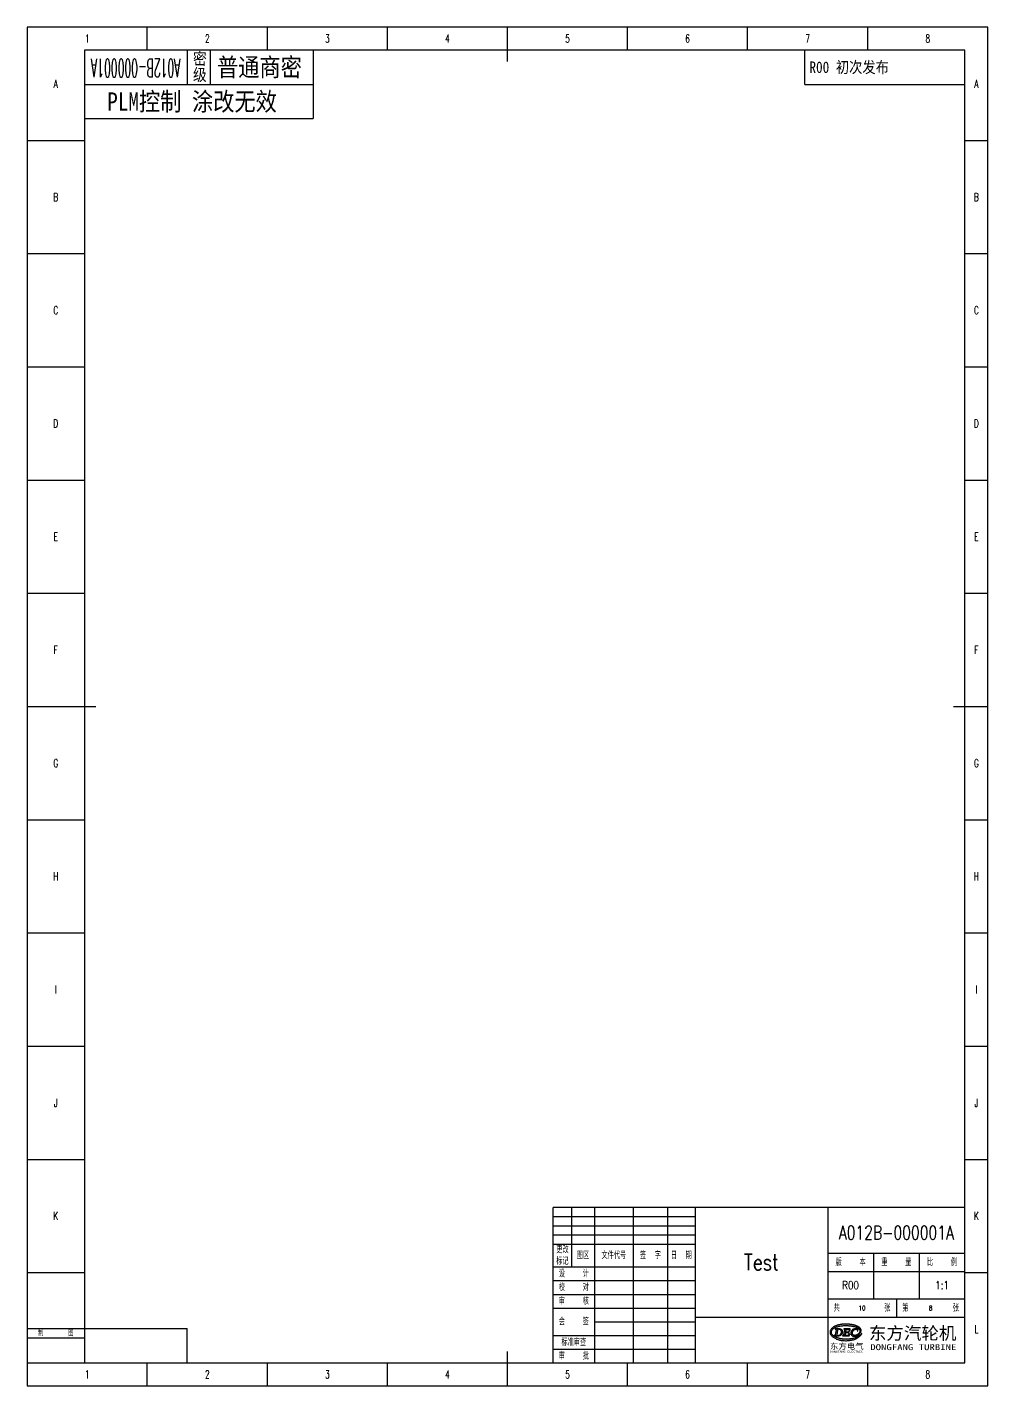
# Model space of a CAD drawing. Header units: millimetres. Extents: x 0 to 420, y 0 to 594.
import ezdxf
from ezdxf.enums import TextEntityAlignment as Align

# ---------------------------------------------------------------- set-up
doc = ezdxf.new("R2010")
doc.units = ezdxf.units.MM
doc.layers.add('PDM_Title', color=7, linetype='Continuous')
doc.styles.add('HZ', font='TXT.SHX', dxfattribs={"width": 0.667, "bigfont": 'HZTXT.SHX'})
doc.styles.add('pdmHT', font='SIMHEI.TTF')

# ---------------------------------------------------------------- blocks, each defined once
blk = doc.blocks.new('FitPDM_DWGFrame')
at = {"layer": 'PDM_Title'}
h = blk.add_hatch(color=2, dxfattribs=at)
h.paths.add_polyline_path([(353.25, 24.86), (353.24, 24.83), (353.23, 24.81), (353.24, 24.79), (353.26, 24.76), (353.47, 24.76), (353.51, 24.74), (353.55, 24.72), (353.59, 24.67), (353.62, 24.62), (353.63, 24.53), (353.26, 22.33), (353.25, 22.22), (353.2, 22.15), (353.15, 22.08), (353.08, 22.01), (353, 21.96), (352.91, 21.96), (352.82, 21.94), (352.75, 21.93), (352.73, 21.88), (352.75, 21.84), (352.79, 21.84), (354.5, 21.84), (354.71, 21.86), (354.92, 21.89), (355.13, 21.93), (355.32, 21.99), (355.48, 22.06), (355.7, 22.17), (355.88, 22.28), (356.01, 22.39), (356.17, 22.56), (356.29, 22.72), (356.38, 22.87), (356.45, 23.05), (356.51, 23.2), (356.53, 23.41), (356.54, 23.59), (356.53, 23.78), (356.5, 23.96), (356.44, 24.13), (356.33, 24.3), (356.18, 24.47), (355.96, 24.62), (355.76, 24.71), (355.48, 24.8), (355.21, 24.86), (354.96, 24.86)])
h.paths.add_polyline_path([(354.45, 24.62), (354.4, 24.56), (354.37, 24.48), (354.34, 24.38), (353.99, 22.35), (353.97, 22.24), (353.97, 22.15), (353.97, 22.09), (354.05, 22.04), (354.14, 22.01), (354.32, 22.01), (354.52, 22.02), (354.64, 22.03), (354.77, 22.05), (354.91, 22.09), (355, 22.12), (355.1, 22.15), (355.18, 22.19), (355.28, 22.24), (355.36, 22.29), (355.43, 22.35), (355.51, 22.39), (355.57, 22.43), (355.62, 22.49), (355.68, 22.57), (355.72, 22.63), (355.77, 22.71), (355.81, 22.78), (355.83, 22.82), (355.89, 22.91), (355.92, 22.99), (355.95, 23.08), (355.98, 23.19), (356, 23.29), (356.03, 23.4), (356.04, 23.51), (356.04, 23.6), (356.04, 23.69), (356, 23.9), (355.96, 24.04), (355.93, 24.09), (355.89, 24.17), (355.84, 24.22), (355.81, 24.27), (355.76, 24.33), (355.72, 24.38), (355.66, 24.43), (355.58, 24.5), (355.5, 24.53), (355.4, 24.58), (355.27, 24.63), (355.08, 24.68), (354.94, 24.7), (354.81, 24.71), (354.72, 24.7)], flags=0)
h.paths.add_polyline_path([(358.21, 24.66), (359.24, 24.65), (359.31, 24.62), (359.39, 24.59), (359.44, 24.55), (359.48, 24.51), (359.52, 24.46), (359.54, 24.41), (359.56, 24.36), (359.58, 24.25), (359.6, 24.18), (359.62, 24.16), (359.64, 24.16), (359.67, 24.16), (359.71, 24.19), (359.74, 24.23), (359.76, 24.28), (359.83, 24.75), (359.83, 24.8), (359.81, 24.83), (359.78, 24.85), (359.75, 24.86), (357.02, 24.86), (356.98, 24.84), (356.98, 24.8), (357, 24.76), (357.12, 24.75), (357.21, 24.73), (357.28, 24.69), (357.31, 24.64), (357.32, 24.56), (357.31, 24.49), (356.9, 22.25), (356.87, 22.17), (356.84, 22.11), (356.79, 22.06), (356.75, 22), (356.68, 21.96), (356.63, 21.94), (356.59, 21.93), (356.43, 21.93), (356.41, 21.92), (356.4, 21.88), (356.41, 21.86), (356.43, 21.84), (359.31, 21.84), (359.35, 21.85), (359.4, 21.89), (359.42, 21.92), (359.68, 22.51), (359.69, 22.54), (359.69, 22.58), (359.67, 22.59), (359.64, 22.61), (359.6, 22.61), (359.57, 22.6), (359.53, 22.56), (359.5, 22.51), (359.47, 22.46), (359.43, 22.4), (359.35, 22.34), (359.25, 22.27), (359.17, 22.21), (359.1, 22.17), (359.02, 22.12), (358.94, 22.08), (358.88, 22.05), (358.8, 22.03), (358.72, 22.02), (358.65, 22.01), (357.84, 22), (357.78, 22.02), (357.73, 22.05), (357.71, 22.07), (357.7, 22.16), (357.7, 22.26), (357.86, 23.2), (357.87, 23.25), (357.88, 23.28), (357.91, 23.3), (357.98, 23.31), (358.71, 23.31), (358.83, 23.29), (358.93, 23.27), (358.99, 23.22), (359.03, 23.17), (359.07, 23.11), (359.09, 23.05), (359.08, 22.99), (359.08, 22.95), (359.09, 22.9), (359.11, 22.89), (359.15, 22.89), (359.18, 22.9), (359.21, 22.92), (359.22, 22.94), (359.38, 23.82), (359.39, 23.87), (359.39, 23.89), (359.37, 23.9), (359.34, 23.91), (359.31, 23.91), (359.29, 23.89), (359.27, 23.83), (359.25, 23.76), (359.23, 23.7), (359.2, 23.65), (359.15, 23.61), (359.12, 23.58), (359.05, 23.54), (358.99, 23.51), (358.92, 23.48), (358.87, 23.48), (357.97, 23.48), (357.93, 23.51), (357.92, 23.56), (357.94, 23.65), (358.09, 24.52), (358.1, 24.57), (358.12, 24.6), (358.14, 24.63)])
h.paths.add_polyline_path([(364.82, 22.6), (364.86, 22.66), (364.9, 22.72), (364.91, 22.73), (364.91, 22.75), (364.91, 22.77), (364.89, 22.79), (364.88, 22.82), (364.85, 22.82), (364.81, 22.81), (364.77, 22.77), (364.73, 22.72), (364.69, 22.66), (364.67, 22.64), (364.53, 22.49), (364.35, 22.34), (364.27, 22.26), (364.17, 22.18), (364.06, 22.07), (363.96, 22), (363.87, 21.94), (363.78, 21.87), (363.59, 21.72), (363.46, 21.64), (363.27, 21.53), (363.09, 21.42), (362.9, 21.33), (362.73, 21.24), (362.64, 21.2), (362.58, 21.17), (362.41, 21.11), (362.26, 21.04), (362.06, 20.97), (361.87, 20.9), (361.66, 20.83), (361.46, 20.77), (361.24, 20.72), (361.03, 20.69), (360.83, 20.66), (360.62, 20.61), (360.42, 20.58), (360.13, 20.54), (359.94, 20.51), (359.7, 20.48), (359.47, 20.46), (359.21, 20.44), (358.92, 20.41), (358.57, 20.39), (358.21, 20.39), (358.03, 20.38), (357.79, 20.37), (357.4, 20.39), (357.2, 20.41), (357.06, 20.43), (356.83, 20.46), (356.65, 20.46), (356.43, 20.51), (356.14, 20.54), (355.95, 20.59), (355.74, 20.61), (355.46, 20.67), (355.19, 20.73), (354.91, 20.79), (354.64, 20.87), (354.26, 20.99), (354.05, 21.08), (353.8, 21.17), (353.58, 21.27), (353.4, 21.35), (353.22, 21.43), (353.05, 21.54), (352.82, 21.64), (352.64, 21.77), (352.48, 21.89), (352.32, 22.04), (352.17, 22.18), (352.02, 22.36), (351.94, 22.46), (351.81, 22.65), (351.72, 22.83), (351.65, 23.06), (351.61, 23.28), (351.6, 23.54), (351.64, 23.77), (351.7, 24.01), (351.79, 24.16), (351.87, 24.32), (352.01, 24.51), (352.16, 24.7), (352.34, 24.87), (352.59, 25.07), (352.89, 25.26), (352.99, 25.33), (353.23, 25.45), (353.48, 25.58), (353.85, 25.73), (354.23, 25.83), (354.63, 25.95), (355.01, 26.05), (355.32, 26.11), (355.83, 26.19), (356.23, 26.25), (356.62, 26.29), (357, 26.32), (357.34, 26.35), (358.25, 26.34), (358.8, 26.31), (359.02, 26.29), (359.26, 26.27), (359.47, 26.25), (359.7, 26.24), (359.92, 26.21), (360.11, 26.18), (360.34, 26.15), (360.52, 26.12), (360.75, 26.09), (360.99, 26.04), (361.26, 25.99), (361.52, 25.93), (361.71, 25.87), (361.93, 25.82), (362.1, 25.78), (362.3, 25.74), (362.46, 25.68), (362.65, 25.61), (362.76, 25.54), (362.87, 25.51), (362.98, 25.46), (363.07, 25.4), (363.15, 25.36), (363.25, 25.3), (363.36, 25.23), (363.46, 25.16), (363.53, 25.09), (363.62, 25.02), (363.69, 24.95), (363.8, 24.86), (363.87, 24.77), (363.91, 24.69), (363.95, 24.63), (364, 24.55), (364.04, 24.49), (364.06, 24.41), (364.09, 24.32), (364.11, 24.21), (364.11, 24.03), (364.11, 23.88), (364.09, 23.75), (364.06, 23.66), (364.04, 23.57), (364.01, 23.47), (363.95, 23.36), (363.9, 23.29), (363.82, 23.15), (363.75, 23.05), (363.68, 22.95), (363.57, 22.85), (363.49, 22.77), (363.4, 22.68), (363.34, 22.62), (363.23, 22.54), (363.15, 22.48), (363.06, 22.42), (362.97, 22.37), (362.84, 22.31), (362.76, 22.26), (362.68, 22.23), (362.59, 22.18), (362.49, 22.14), (362.35, 22.12), (362.22, 22.09), (362.07, 22.05), (361.87, 22.05), (361.65, 22.05), (361.56, 22.08), (361.44, 22.11), (361.36, 22.14), (361.29, 22.18), (361.22, 22.22), (361.16, 22.26), (361.12, 22.3), (361.08, 22.33), (361.04, 22.35), (361.01, 22.4), (360.98, 22.44), (360.96, 22.48), (360.93, 22.53), (360.9, 22.59), (360.88, 22.65), (360.86, 22.72), (360.84, 22.79), (360.82, 22.88), (360.81, 22.97), (360.79, 23.11), (360.79, 23.24), (360.82, 23.34), (360.83, 23.41), (360.84, 23.48), (360.87, 23.57), (360.9, 23.65), (360.93, 23.73), (360.96, 23.79), (360.99, 23.85), (361.02, 23.91), (361.04, 23.97), (361.06, 24), (361.1, 24.04), (361.12, 24.08), (361.16, 24.11), (361.18, 24.13), (361.19, 24.16), (361.21, 24.18), (361.24, 24.22), (361.25, 24.24), (361.27, 24.26), (361.32, 24.3), (361.35, 24.35), (361.45, 24.42), (361.53, 24.48), (361.63, 24.53), (361.72, 24.59), (361.8, 24.62), (361.87, 24.65), (361.98, 24.68), (362.06, 24.7), (362.12, 24.73), (362.23, 24.73), (362.38, 24.73), (362.46, 24.71), (362.55, 24.68), (362.63, 24.66), (362.71, 24.62), (362.77, 24.58), (362.82, 24.54), (362.87, 24.49), (362.92, 24.43), (362.96, 24.39), (362.99, 24.34), (363, 24.29), (363.03, 24.23), (363.03, 24.16), (363.05, 24.07), (363.07, 23.99), (363.07, 23.91), (363.08, 23.89), (363.1, 23.89), (363.14, 23.88), (363.15, 23.89), (363.17, 23.91), (363.17, 23.99), (363.18, 24.11), (363.3, 24.82), (363.3, 24.85), (363.28, 24.87), (363.26, 24.89), (363.22, 24.89), (363.18, 24.87), (363.15, 24.85), (363.13, 24.82), (363.12, 24.8), (363.09, 24.78), (363.04, 24.76), (363, 24.75), (362.95, 24.75), (362.88, 24.76), (362.82, 24.78), (362.73, 24.8), (362.63, 24.82), (362.54, 24.85), (362.43, 24.86), (362.31, 24.87), (362.16, 24.89), (362, 24.89), (361.84, 24.87), (361.68, 24.86), (361.58, 24.84), (361.5, 24.82), (361.39, 24.79), (361.3, 24.76), (361.22, 24.73), (361.15, 24.71), (361.06, 24.65), (360.97, 24.6), (360.9, 24.56), (360.85, 24.51), (360.8, 24.47), (360.74, 24.42), (360.66, 24.34), (360.58, 24.26), (360.52, 24.19), (360.48, 24.13), (360.43, 24.08), (360.38, 24.01), (360.34, 23.93), (360.3, 23.86), (360.27, 23.77), (360.23, 23.7), (360.19, 23.6), (360.17, 23.52), (360.17, 23.46), (360.15, 23.41), (360.14, 23.3), (360.11, 23.21), (360.11, 23.14), (360.1, 23.05), (360.09, 23.01), (360.1, 22.98), (360.11, 22.89), (360.12, 22.8), (360.14, 22.71), (360.14, 22.62), (360.16, 22.54), (360.21, 22.44), (360.25, 22.37), (360.3, 22.29), (360.34, 22.23), (360.39, 22.17), (360.44, 22.13), (360.5, 22.06), (360.55, 22), (360.62, 21.95), (360.7, 21.89), (360.78, 21.84), (360.85, 21.81), (360.92, 21.79), (361.04, 21.75), (361.15, 21.71), (361.27, 21.69), (361.42, 21.68), (361.57, 21.67), (361.74, 21.68), (361.91, 21.69), (362.07, 21.71), (362.22, 21.74), (362.33, 21.77), (362.41, 21.79), (362.49, 21.82), (362.61, 21.86), (362.68, 21.91), (362.77, 21.94), (362.87, 22), (362.94, 22.04), (363.01, 22.08), (363.11, 22.14), (363.18, 22.2), (363.29, 22.26), (363.35, 22.31), (363.41, 22.36), (363.46, 22.38), (363.53, 22.45), (363.61, 22.5), (363.67, 22.56), (363.72, 22.62), (363.77, 22.65), (363.83, 22.71), (363.85, 22.75), (363.91, 22.8), (363.94, 22.86), (363.98, 22.88), (364.01, 22.92), (364.04, 22.95), (364.06, 22.99), (364.1, 23.04), (364.14, 23.08), (364.16, 23.12), (364.2, 23.18), (364.24, 23.24), (364.28, 23.28), (364.31, 23.35), (364.36, 23.4), (364.38, 23.45), (364.4, 23.49), (364.42, 23.56), (364.44, 23.61), (364.47, 23.69), (364.5, 23.76), (364.52, 23.84), (364.54, 23.91), (364.56, 23.99), (364.57, 24.08), (364.58, 24.24), (364.57, 24.46), (364.55, 24.58), (364.52, 24.66), (364.49, 24.75), (364.46, 24.8), (364.43, 24.86), (364.39, 24.93), (364.34, 25), (364.3, 25.05), (364.26, 25.11), (364.2, 25.16), (364.14, 25.25), (364.06, 25.31), (364, 25.38), (363.94, 25.42), (363.86, 25.49), (363.79, 25.55), (363.71, 25.61), (363.65, 25.66), (363.57, 25.7), (363.5, 25.74), (363.41, 25.79), (363.34, 25.83), (363.27, 25.87), (363.2, 25.9), (363.12, 25.94), (363.06, 25.98), (363.02, 25.99), (362.96, 26.01), (362.86, 26.07), (362.76, 26.1), (362.69, 26.14), (362.59, 26.17), (362.51, 26.21), (362.43, 26.24), (362.35, 26.27), (362.27, 26.31), (362.18, 26.33), (362.09, 26.36), (362, 26.38), (361.92, 26.42), (361.82, 26.45), (361.72, 26.47), (361.62, 26.5), (361.53, 26.53), (361.43, 26.55), (361.33, 26.58), (361.22, 26.6), (361.12, 26.62), (361.04, 26.64), (360.95, 26.66), (360.82, 26.68), (360.74, 26.7), (360.64, 26.71), (360.57, 26.74), (360.46, 26.75), (360.38, 26.77), (360.27, 26.79), (360.11, 26.81), (360, 26.83), (359.91, 26.85), (359.8, 26.87), (359.67, 26.88), (359.49, 26.9), (359.34, 26.92), (359.14, 26.94), (358.95, 26.95), (358.75, 26.95), (358.54, 26.96), (358.27, 26.97), (357.96, 26.98), (357.61, 26.99), (357.37, 26.98), (357.1, 26.96), (356.88, 26.96), (356.62, 26.95), (356.41, 26.93), (356.24, 26.9), (356.05, 26.88), (355.9, 26.86), (355.8, 26.84), (355.71, 26.82), (355.61, 26.8), (355.48, 26.78), (355.39, 26.76), (355.25, 26.73), (355.14, 26.71), (355.06, 26.69), (354.95, 26.66), (354.82, 26.64), (354.73, 26.62), (354.65, 26.59), (354.54, 26.56), (354.43, 26.53), (354.33, 26.5), (354.24, 26.47), (354.18, 26.45), (354.09, 26.42), (353.99, 26.38), (353.91, 26.37), (353.85, 26.33), (353.78, 26.31), (353.7, 26.27), (353.6, 26.24), (353.52, 26.2), (353.43, 26.17), (353.34, 26.13), (353.25, 26.09), (353.17, 26.04), (353.08, 26), (353, 25.96), (352.91, 25.92), (352.84, 25.87), (352.75, 25.83), (352.67, 25.78), (352.57, 25.73), (352.5, 25.69), (352.43, 25.64), (352.35, 25.58), (352.24, 25.51), (352.09, 25.38), (351.91, 25.23), (351.71, 25.05), (351.55, 24.84), (351.39, 24.65), (351.29, 24.45), (351.19, 24.23), (351.12, 24.09), (351.07, 23.88), (351.02, 23.67), (351.01, 23.51), (351.01, 23.4), (351, 23.3), (351.01, 23.21), (351.06, 22.94), (351.14, 22.74), (351.27, 22.48), (351.39, 22.31), (351.51, 22.13), (351.66, 21.96), (351.81, 21.78), (351.98, 21.62), (352.18, 21.44), (352.42, 21.27), (352.68, 21.09), (352.93, 20.92), (353.19, 20.78), (353.53, 20.64), (353.9, 20.47), (354.38, 20.29), (354.87, 20.13), (355.21, 20.02), (355.56, 19.95), (355.89, 19.88), (356.29, 19.83), (356.63, 19.79), (357.14, 19.76), (357.76, 19.72), (358.27, 19.71), (358.64, 19.75), (359.12, 19.77), (359.55, 19.83), (359.95, 19.89), (360.39, 19.95), (360.85, 20.06), (361.27, 20.17), (361.66, 20.31), (361.99, 20.43), (362.35, 20.59), (362.7, 20.75), (363, 20.92), (363.34, 21.15), (363.63, 21.36), (363.82, 21.51), (363.92, 21.59), (364, 21.66), (364.14, 21.8), (364.32, 21.98), (364.46, 22.16), (364.56, 22.29), (364.67, 22.41)])
at = {"layer": 'PDM_Title', "color": 2}
for p, q in [((420, 594), (0, 594)), ((0, 594), (0, 0)), ((52.5, 584), (52.5, 594)), ((105, 584), (105, 594)), ((157.5, 584), (157.5, 594)), ((262.5, 584), (262.5, 594)), ((315, 584), (315, 594)), ((367.5, 584), (367.5, 594)), ((420, 0), (420, 594)), ((0, 544.5), (25, 544.5)), ((410, 544.5), (420, 544.5)), ((0, 495), (25, 495)), ((410, 495), (420, 495)), ((0, 445.5), (25, 445.5)), ((410, 445.5), (420, 445.5)), ((0, 396), (25, 396)), ((410, 396), (420, 396)), ((0, 346.5), (25, 346.5)), ((410, 346.5), (420, 346.5)), ((0, 247.5), (25, 247.5)), ((410, 247.5), (420, 247.5)), ((0, 198), (25, 198)), ((410, 198), (420, 198)), ((0, 148.5), (25, 148.5)), ((410, 148.5), (420, 148.5)), ((0, 99), (25, 99)), ((410, 99), (420, 99)), ((238, 78), (238, 52)), ((248, 78), (248, 10)), ((265, 78), (265, 10)), ((280, 78), (280, 10)), ((292, 78), (292, 10)), ((350, 78), (350, 10)), ((230, 74), (292, 74)), ((230, 70), (292, 70)), ((230, 66), (292, 66)), ((230, 62), (292, 62)), ((350, 58), (410, 58)), ((370, 58), (370, 38)), ((390, 58), (390, 38)), ((0, 49.5), (25, 49.5)), ((230, 52), (292, 52)), ((350, 50), (410, 50)), ((410, 49.5), (420, 49.5)), ((230, 46), (292, 46)), ((230, 40), (292, 40)), ((350, 38), (410, 38)), ((380, 38), (380, 30)), ((230, 34), (292, 34)), ((292, 30), (350, 30)), ((350, 30), (410, 30)), ((0, 25), (25, 25)), ((248, 28), (292, 28)), ((351.07, 23.88), (351.02, 23.67)), ((351.12, 24.09), (351.07, 23.88)), ((351.19, 24.23), (351.12, 24.09)), ((351.29, 24.45), (351.19, 24.23)), ((351.39, 24.65), (351.29, 24.45)), ((351.55, 24.84), (351.39, 24.65)), ((351.71, 25.05), (351.55, 24.84)), ((351.6, 23.54), (351.64, 23.77)), ((351.64, 23.77), (351.7, 24.01)), ((351.7, 24.01), (351.79, 24.16)), ((351.91, 25.23), (351.71, 25.05)), ((351.79, 24.16), (351.87, 24.32)), ((351.87, 24.32), (352.01, 24.51)), ((352.09, 25.38), (351.91, 25.23)), ((352.01, 24.51), (352.16, 24.7)), ((352.24, 25.51), (352.09, 25.38)), ((352.16, 24.7), (352.34, 24.87)), ((352.35, 25.58), (352.24, 25.51)), ((352.34, 24.87), (352.59, 25.07)), ((352.43, 25.64), (352.35, 25.58)), ((352.5, 25.69), (352.43, 25.64)), ((352.57, 25.73), (352.5, 25.69)), ((352.67, 25.78), (352.57, 25.73)), ((352.59, 25.07), (352.89, 25.26)), ((352.75, 25.83), (352.67, 25.78)), ((352.84, 25.87), (352.75, 25.83)), ((352.91, 25.92), (352.84, 25.87)), ((352.89, 25.26), (352.99, 25.33)), ((353, 25.96), (352.91, 25.92)), ((352.99, 25.33), (353.23, 25.45)), ((353.08, 26), (353, 25.96)), ((353.17, 26.04), (353.08, 26)), ((353.25, 26.09), (353.17, 26.04)), ((353.23, 25.45), (353.48, 25.58)), ((353.24, 24.83), (353.23, 24.81)), ((353.23, 24.81), (353.24, 24.79)), ((353.25, 24.86), (353.24, 24.83)), ((353.24, 24.79), (353.26, 24.76)), ((353.34, 26.13), (353.25, 26.09)), ((354.96, 24.86), (353.25, 24.86)), ((353.26, 24.76), (353.47, 24.76)), ((353.63, 24.53), (353.26, 22.33)), ((353.43, 26.17), (353.34, 26.13)), ((353.52, 26.2), (353.43, 26.17)), ((353.47, 24.76), (353.51, 24.74)), ((353.48, 25.58), (353.85, 25.73)), ((353.51, 24.74), (353.55, 24.72)), ((353.6, 26.24), (353.52, 26.2)), ((353.55, 24.72), (353.59, 24.67)), ((353.59, 24.67), (353.62, 24.62)), ((353.7, 26.27), (353.6, 26.24)), ((353.62, 24.62), (353.63, 24.53)), ((353.78, 26.31), (353.7, 26.27)), ((353.85, 26.33), (353.78, 26.31)), ((353.91, 26.37), (353.85, 26.33)), ((353.85, 25.73), (354.23, 25.83)), ((353.99, 26.38), (353.91, 26.37)), ((354.09, 26.42), (353.99, 26.38)), ((354.34, 24.38), (353.99, 22.35)), ((354.18, 26.45), (354.09, 26.42)), ((354.24, 26.47), (354.18, 26.45)), ((354.23, 25.83), (354.63, 25.95)), ((354.33, 26.5), (354.24, 26.47)), ((354.43, 26.53), (354.33, 26.5)), ((354.37, 24.48), (354.34, 24.38)), ((354.4, 24.56), (354.37, 24.48)), ((354.45, 24.62), (354.4, 24.56)), ((354.54, 26.56), (354.43, 26.53)), ((354.72, 24.7), (354.45, 24.62)), ((354.65, 26.59), (354.54, 26.56)), ((354.63, 25.95), (355.01, 26.05)), ((354.73, 26.62), (354.65, 26.59)), ((354.81, 24.71), (354.72, 24.7)), ((354.82, 26.64), (354.73, 26.62)), ((354.94, 24.7), (354.81, 24.71)), ((354.95, 26.66), (354.82, 26.64)), ((355.08, 24.68), (354.94, 24.7)), ((355.06, 26.69), (354.95, 26.66)), ((355.21, 24.86), (354.96, 24.86)), ((355.01, 26.05), (355.32, 26.11)), ((355.14, 26.71), (355.06, 26.69)), ((355.27, 24.63), (355.08, 24.68)), ((355.25, 26.73), (355.14, 26.71)), ((355.48, 24.8), (355.21, 24.86)), ((355.39, 26.76), (355.25, 26.73)), ((355.4, 24.58), (355.27, 24.63)), ((355.32, 26.11), (355.83, 26.19)), ((355.48, 26.78), (355.39, 26.76)), ((355.5, 24.53), (355.4, 24.58)), ((355.61, 26.8), (355.48, 26.78)), ((355.76, 24.71), (355.48, 24.8)), ((355.58, 24.5), (355.5, 24.53)), ((355.66, 24.43), (355.58, 24.5)), ((355.71, 26.82), (355.61, 26.8)), ((355.72, 24.38), (355.66, 24.43)), ((355.8, 26.84), (355.71, 26.82)), ((355.76, 24.33), (355.72, 24.38)), ((355.96, 24.62), (355.76, 24.71)), ((355.81, 24.27), (355.76, 24.33)), ((355.9, 26.86), (355.8, 26.84)), ((355.84, 24.22), (355.81, 24.27)), ((355.83, 26.19), (356.23, 26.25)), ((355.89, 24.17), (355.84, 24.22)), ((355.93, 24.09), (355.89, 24.17)), ((356.05, 26.88), (355.9, 26.86)), ((355.96, 24.04), (355.93, 24.09)), ((356.18, 24.47), (355.96, 24.62)), ((356, 23.9), (355.96, 24.04)), ((356.04, 23.69), (356, 23.9)), ((356.24, 26.9), (356.05, 26.88)), ((356.33, 24.3), (356.18, 24.47)), ((356.23, 26.25), (356.62, 26.29)), ((356.41, 26.93), (356.24, 26.9)), ((356.44, 24.13), (356.33, 24.3)), ((356.62, 26.95), (356.41, 26.93)), ((356.5, 23.96), (356.44, 24.13)), ((356.53, 23.78), (356.5, 23.96)), ((356.54, 23.59), (356.53, 23.78)), ((356.88, 26.96), (356.62, 26.95)), ((356.62, 26.29), (357, 26.32)), ((357.1, 26.96), (356.88, 26.96)), ((357.31, 24.49), (356.9, 22.25)), ((357.02, 24.86), (356.98, 24.84)), ((356.98, 24.84), (356.98, 24.8)), ((356.98, 24.8), (357, 24.76)), ((357, 26.32), (357.34, 26.35)), ((357, 24.76), (357.12, 24.75)), ((359.75, 24.86), (357.02, 24.86)), ((357.37, 26.98), (357.1, 26.96)), ((357.12, 24.75), (357.21, 24.73)), ((357.21, 24.73), (357.28, 24.69)), ((357.28, 24.69), (357.31, 24.64)), ((357.31, 24.64), (357.32, 24.56)), ((357.32, 24.56), (357.31, 24.49)), ((357.34, 26.35), (358.25, 26.34)), ((357.61, 26.99), (357.37, 26.98)), ((357.96, 26.98), (357.61, 26.99)), ((357.94, 23.65), (358.09, 24.52)), ((358.27, 26.97), (357.96, 26.98)), ((358.09, 24.52), (358.1, 24.57)), ((358.1, 24.57), (358.12, 24.6)), ((358.12, 24.6), (358.14, 24.63)), ((358.14, 24.63), (358.21, 24.66)), ((358.21, 24.66), (359.24, 24.65)), ((358.25, 26.34), (358.8, 26.31)), ((358.54, 26.96), (358.27, 26.97)), ((358.75, 26.95), (358.54, 26.96)), ((358.95, 26.95), (358.75, 26.95)), ((358.8, 26.31), (359.02, 26.29)), ((359.14, 26.94), (358.95, 26.95)), ((359.02, 26.29), (359.26, 26.27)), ((359.34, 26.92), (359.14, 26.94)), ((359.22, 22.94), (359.38, 23.82)), ((359.25, 23.76), (359.23, 23.7)), ((359.24, 24.65), (359.31, 24.62)), ((359.27, 23.83), (359.25, 23.76)), ((359.26, 26.27), (359.47, 26.25)), ((359.29, 23.89), (359.27, 23.83)), ((359.31, 23.91), (359.29, 23.89)), ((359.31, 24.62), (359.39, 24.59)), ((359.34, 23.91), (359.31, 23.91)), ((359.49, 26.9), (359.34, 26.92)), ((359.37, 23.9), (359.34, 23.91)), ((359.39, 23.89), (359.37, 23.9)), ((359.38, 23.82), (359.39, 23.87)), ((359.39, 24.59), (359.44, 24.55)), ((359.39, 23.87), (359.39, 23.89)), ((359.44, 24.55), (359.48, 24.51)), ((359.47, 26.25), (359.7, 26.24)), ((359.48, 24.51), (359.52, 24.46)), ((359.67, 26.88), (359.49, 26.9)), ((359.52, 24.46), (359.54, 24.41)), ((359.54, 24.41), (359.56, 24.36)), ((359.56, 24.36), (359.58, 24.25)), ((359.58, 24.25), (359.6, 24.18)), ((359.6, 24.18), (359.62, 24.16)), ((359.62, 24.16), (359.64, 24.16)), ((359.64, 24.16), (359.67, 24.16)), ((359.8, 26.87), (359.67, 26.88)), ((359.67, 24.16), (359.71, 24.19)), ((359.7, 26.24), (359.92, 26.21)), ((359.71, 24.19), (359.74, 24.23)), ((359.74, 24.23), (359.76, 24.28)), ((359.78, 24.85), (359.75, 24.86)), ((359.76, 24.28), (359.83, 24.75)), ((359.81, 24.83), (359.78, 24.85)), ((359.91, 26.85), (359.8, 26.87)), ((359.83, 24.8), (359.81, 24.83)), ((359.83, 24.75), (359.83, 24.8)), ((360, 26.83), (359.91, 26.85)), ((359.92, 26.21), (360.11, 26.18)), ((360.11, 26.81), (360, 26.83)), ((360.27, 26.79), (360.11, 26.81)), ((360.11, 26.18), (360.34, 26.15)), ((360.27, 23.77), (360.23, 23.7)), ((360.38, 26.77), (360.27, 26.79)), ((360.3, 23.86), (360.27, 23.77)), ((360.34, 23.93), (360.3, 23.86)), ((360.34, 26.15), (360.52, 26.12)), ((360.38, 24.01), (360.34, 23.93)), ((360.46, 26.75), (360.38, 26.77)), ((360.43, 24.08), (360.38, 24.01)), ((360.48, 24.13), (360.43, 24.08)), ((360.57, 26.74), (360.46, 26.75)), ((360.52, 24.19), (360.48, 24.13)), ((360.52, 26.12), (360.75, 26.09)), ((360.58, 24.26), (360.52, 24.19)), ((360.64, 26.71), (360.57, 26.74)), ((360.66, 24.34), (360.58, 24.26)), ((360.74, 26.7), (360.64, 26.71)), ((360.74, 24.42), (360.66, 24.34)), ((360.82, 26.68), (360.74, 26.7)), ((360.8, 24.47), (360.74, 24.42)), ((360.75, 26.09), (360.99, 26.04)), ((360.85, 24.51), (360.8, 24.47)), ((360.95, 26.66), (360.82, 26.68)), ((360.9, 24.56), (360.85, 24.51)), ((360.97, 24.6), (360.9, 24.56)), ((360.93, 23.73), (360.96, 23.79)), ((361.04, 26.64), (360.95, 26.66)), ((360.96, 23.79), (360.99, 23.85)), ((361.06, 24.65), (360.97, 24.6)), ((360.99, 26.04), (361.26, 25.99)), ((360.99, 23.85), (361.02, 23.91)), ((361.02, 23.91), (361.04, 23.97)), ((361.12, 26.62), (361.04, 26.64)), ((361.04, 23.97), (361.06, 24)), ((361.15, 24.71), (361.06, 24.65)), ((361.06, 24), (361.1, 24.04)), ((361.1, 24.04), (361.12, 24.08)), ((361.22, 26.6), (361.12, 26.62)), ((361.12, 24.08), (361.16, 24.11)), ((361.22, 24.73), (361.15, 24.71)), ((361.16, 24.11), (361.18, 24.13)), ((361.18, 24.13), (361.19, 24.16)), ((361.19, 24.16), (361.21, 24.18)), ((361.21, 24.18), (361.24, 24.22)), ((361.33, 26.58), (361.22, 26.6)), ((361.3, 24.76), (361.22, 24.73)), ((361.24, 24.22), (361.25, 24.24)), ((361.25, 24.24), (361.27, 24.26)), ((361.26, 25.99), (361.52, 25.93)), ((361.27, 24.26), (361.32, 24.3)), ((361.39, 24.79), (361.3, 24.76)), ((361.32, 24.3), (361.35, 24.35)), ((361.43, 26.55), (361.33, 26.58)), ((361.35, 24.35), (361.45, 24.42)), ((361.5, 24.82), (361.39, 24.79)), ((361.53, 26.53), (361.43, 26.55)), ((361.45, 24.42), (361.53, 24.48)), ((361.58, 24.84), (361.5, 24.82)), ((361.52, 25.93), (361.71, 25.87)), ((361.62, 26.5), (361.53, 26.53)), ((361.53, 24.48), (361.63, 24.53)), ((361.68, 24.86), (361.58, 24.84)), ((361.72, 26.47), (361.62, 26.5)), ((361.63, 24.53), (361.72, 24.59)), ((361.84, 24.87), (361.68, 24.86)), ((361.71, 25.87), (361.93, 25.82)), ((361.82, 26.45), (361.72, 26.47)), ((361.72, 24.59), (361.8, 24.62)), ((361.8, 24.62), (361.87, 24.65)), ((361.92, 26.42), (361.82, 26.45)), ((362, 24.89), (361.84, 24.87)), ((361.87, 24.65), (361.98, 24.68)), ((362, 26.38), (361.92, 26.42)), ((361.93, 25.82), (362.1, 25.78)), ((361.98, 24.68), (362.06, 24.7)), ((362.09, 26.36), (362, 26.38)), ((362.16, 24.89), (362, 24.89)), ((362.06, 24.7), (362.12, 24.73)), ((362.18, 26.33), (362.09, 26.36)), ((362.1, 25.78), (362.3, 25.74)), ((362.12, 24.73), (362.23, 24.73)), ((362.31, 24.87), (362.16, 24.89)), ((362.27, 26.31), (362.18, 26.33)), ((362.23, 24.73), (362.38, 24.73)), ((362.35, 26.27), (362.27, 26.31)), ((362.3, 25.74), (362.46, 25.68)), ((362.43, 24.86), (362.31, 24.87)), ((362.43, 26.24), (362.35, 26.27)), ((362.38, 24.73), (362.46, 24.71)), ((362.51, 26.21), (362.43, 26.24)), ((362.54, 24.85), (362.43, 24.86)), ((362.46, 25.68), (362.65, 25.61)), ((362.46, 24.71), (362.55, 24.68)), ((362.59, 26.17), (362.51, 26.21)), ((362.63, 24.82), (362.54, 24.85)), ((362.55, 24.68), (362.63, 24.66)), ((362.69, 26.14), (362.59, 26.17)), ((362.73, 24.8), (362.63, 24.82)), ((362.63, 24.66), (362.71, 24.62)), ((362.65, 25.61), (362.76, 25.54)), ((362.76, 26.1), (362.69, 26.14)), ((362.71, 24.62), (362.77, 24.58)), ((362.82, 24.78), (362.73, 24.8)), ((362.86, 26.07), (362.76, 26.1)), ((362.76, 25.54), (362.87, 25.51)), ((362.77, 24.58), (362.82, 24.54)), ((362.88, 24.76), (362.82, 24.78)), ((362.82, 24.54), (362.87, 24.49)), ((362.96, 26.01), (362.86, 26.07)), ((362.87, 25.51), (362.98, 25.46)), ((362.87, 24.49), (362.92, 24.43)), ((362.95, 24.75), (362.88, 24.76)), ((362.92, 24.43), (362.96, 24.39)), ((363, 24.75), (362.95, 24.75)), ((363.02, 25.99), (362.96, 26.01)), ((362.96, 24.39), (362.99, 24.34)), ((362.98, 25.46), (363.07, 25.4)), ((362.99, 24.34), (363, 24.29)), ((363.04, 24.76), (363, 24.75)), ((363, 24.29), (363.03, 24.23)), ((363.06, 25.98), (363.02, 25.99)), ((363.03, 24.23), (363.03, 24.16)), ((363.03, 24.16), (363.05, 24.07)), ((363.09, 24.78), (363.04, 24.76)), ((363.05, 24.07), (363.07, 23.99)), ((363.12, 25.94), (363.06, 25.98)), ((363.07, 25.4), (363.15, 25.36)), ((363.07, 23.99), (363.07, 23.91)), ((363.07, 23.91), (363.08, 23.89)), ((363.08, 23.89), (363.1, 23.89)), ((363.12, 24.8), (363.09, 24.78)), ((363.1, 23.89), (363.14, 23.88)), ((363.2, 25.9), (363.12, 25.94)), ((363.13, 24.82), (363.12, 24.8)), ((363.15, 24.85), (363.13, 24.82)), ((363.14, 23.88), (363.15, 23.89)), ((363.15, 25.36), (363.25, 25.3)), ((363.18, 24.87), (363.15, 24.85)), ((363.15, 23.89), (363.17, 23.91)), ((363.17, 23.99), (363.18, 24.11)), ((363.17, 23.91), (363.17, 23.99)), ((363.22, 24.89), (363.18, 24.87)), ((363.18, 24.11), (363.3, 24.82)), ((363.27, 25.87), (363.2, 25.9)), ((363.26, 24.89), (363.22, 24.89)), ((363.25, 25.3), (363.36, 25.23)), ((363.28, 24.87), (363.26, 24.89)), ((363.34, 25.83), (363.27, 25.87)), ((363.3, 24.85), (363.28, 24.87)), ((363.3, 24.82), (363.3, 24.85)), ((363.41, 25.79), (363.34, 25.83)), ((363.36, 25.23), (363.46, 25.16)), ((363.5, 25.74), (363.41, 25.79)), ((363.46, 25.16), (363.53, 25.09)), ((363.57, 25.7), (363.5, 25.74)), ((363.53, 25.09), (363.62, 25.02)), ((363.65, 25.66), (363.57, 25.7)), ((363.62, 25.02), (363.69, 24.95)), ((363.71, 25.61), (363.65, 25.66)), ((363.69, 24.95), (363.8, 24.86)), ((363.79, 25.55), (363.71, 25.61)), ((363.86, 25.49), (363.79, 25.55)), ((363.8, 24.86), (363.87, 24.77)), ((363.94, 25.42), (363.86, 25.49)), ((363.87, 24.77), (363.91, 24.69)), ((363.91, 24.69), (363.95, 24.63)), ((364, 25.38), (363.94, 25.42)), ((363.95, 24.63), (364, 24.55)), ((364.06, 25.31), (364, 25.38)), ((364, 24.55), (364.04, 24.49)), ((364.04, 24.49), (364.06, 24.41)), ((364.14, 25.25), (364.06, 25.31)), ((364.06, 24.41), (364.09, 24.32)), ((364.09, 24.32), (364.11, 24.21)), ((364.11, 23.88), (364.09, 23.75)), ((364.11, 24.21), (364.11, 24.03)), ((364.11, 24.03), (364.11, 23.88)), ((364.2, 25.16), (364.14, 25.25)), ((364.26, 25.11), (364.2, 25.16)), ((364.3, 25.05), (364.26, 25.11)), ((364.34, 25), (364.3, 25.05)), ((364.39, 24.93), (364.34, 25)), ((364.43, 24.86), (364.39, 24.93)), ((364.46, 24.8), (364.43, 24.86)), ((364.49, 24.75), (364.46, 24.8)), ((364.47, 23.69), (364.5, 23.76)), ((364.52, 24.66), (364.49, 24.75)), ((364.5, 23.76), (364.52, 23.84)), ((364.55, 24.58), (364.52, 24.66)), ((364.52, 23.84), (364.54, 23.91)), ((364.54, 23.91), (364.56, 23.99)), ((364.57, 24.46), (364.55, 24.58)), ((364.56, 23.99), (364.57, 24.08)), ((364.58, 24.24), (364.57, 24.46)), ((364.57, 24.08), (364.58, 24.24)), ((0, 21), (25, 21)), ((230, 22), (292, 22)), ((351.01, 23.4), (351, 23.3)), ((351, 23.3), (351.01, 23.21)), ((351.02, 23.67), (351.01, 23.51)), ((351.01, 23.51), (351.01, 23.4)), ((351.01, 23.21), (351.06, 22.94)), ((351.06, 22.94), (351.14, 22.74)), ((351.14, 22.74), (351.27, 22.48)), ((351.27, 22.48), (351.39, 22.31)), ((351.39, 22.31), (351.51, 22.13)), ((351.51, 22.13), (351.66, 21.96)), ((351.61, 23.28), (351.6, 23.54)), ((351.65, 23.06), (351.61, 23.28)), ((351.72, 22.83), (351.65, 23.06)), ((351.66, 21.96), (351.81, 21.78)), ((351.81, 22.65), (351.72, 22.83)), ((351.94, 22.46), (351.81, 22.65)), ((351.81, 21.78), (351.98, 21.62)), ((352.02, 22.36), (351.94, 22.46)), ((351.98, 21.62), (352.18, 21.44)), ((352.17, 22.18), (352.02, 22.36)), ((352.32, 22.04), (352.17, 22.18)), ((352.18, 21.44), (352.42, 21.27)), ((352.48, 21.89), (352.32, 22.04)), ((352.42, 21.27), (352.68, 21.09)), ((352.64, 21.77), (352.48, 21.89)), ((352.82, 21.64), (352.64, 21.77)), ((352.68, 21.09), (352.93, 20.92)), ((352.75, 21.93), (352.73, 21.88)), ((352.73, 21.88), (352.75, 21.84)), ((352.82, 21.94), (352.75, 21.93)), ((352.75, 21.84), (352.79, 21.84)), ((352.79, 21.84), (354.5, 21.84)), ((352.91, 21.96), (352.82, 21.94)), ((353.05, 21.54), (352.82, 21.64)), ((353, 21.96), (352.91, 21.96)), ((352.93, 20.92), (353.19, 20.78)), ((353.08, 22.01), (353, 21.96)), ((353.22, 21.43), (353.05, 21.54)), ((353.15, 22.08), (353.08, 22.01)), ((353.2, 22.15), (353.15, 22.08)), ((353.19, 20.78), (353.53, 20.64)), ((353.25, 22.22), (353.2, 22.15)), ((353.4, 21.35), (353.22, 21.43)), ((353.26, 22.33), (353.25, 22.22)), ((353.58, 21.27), (353.4, 21.35)), ((353.53, 20.64), (353.9, 20.47)), ((353.8, 21.17), (353.58, 21.27)), ((354.05, 21.08), (353.8, 21.17)), ((353.9, 20.47), (354.38, 20.29)), ((353.99, 22.35), (353.97, 22.24)), ((353.97, 22.24), (353.97, 22.15)), ((353.97, 22.15), (353.97, 22.09)), ((353.97, 22.09), (354.05, 22.04)), ((354.05, 22.04), (354.14, 22.01)), ((354.26, 20.99), (354.05, 21.08)), ((354.14, 22.01), (354.32, 22.01)), ((354.64, 20.87), (354.26, 20.99)), ((354.32, 22.01), (354.52, 22.02)), ((354.38, 20.29), (354.87, 20.13)), ((354.5, 21.84), (354.71, 21.86)), ((354.52, 22.02), (354.64, 22.03)), ((354.64, 22.03), (354.77, 22.05)), ((354.91, 20.79), (354.64, 20.87)), ((354.71, 21.86), (354.92, 21.89)), ((354.77, 22.05), (354.91, 22.09)), ((354.87, 20.13), (355.21, 20.02)), ((354.91, 22.09), (355, 22.12)), ((355.19, 20.73), (354.91, 20.79)), ((354.92, 21.89), (355.13, 21.93)), ((355, 22.12), (355.1, 22.15)), ((355.1, 22.15), (355.18, 22.19)), ((355.13, 21.93), (355.32, 21.99)), ((355.18, 22.19), (355.28, 22.24)), ((355.46, 20.67), (355.19, 20.73)), ((355.21, 20.02), (355.56, 19.95)), ((355.28, 22.24), (355.36, 22.29)), ((355.32, 21.99), (355.48, 22.06)), ((355.36, 22.29), (355.43, 22.35)), ((355.43, 22.35), (355.51, 22.39)), ((355.74, 20.61), (355.46, 20.67)), ((355.48, 22.06), (355.7, 22.17)), ((355.51, 22.39), (355.57, 22.43)), ((355.56, 19.95), (355.89, 19.88)), ((355.57, 22.43), (355.62, 22.49)), ((355.62, 22.49), (355.68, 22.57)), ((355.68, 22.57), (355.72, 22.63)), ((355.7, 22.17), (355.88, 22.28)), ((355.72, 22.63), (355.77, 22.71)), ((355.95, 20.59), (355.74, 20.61)), ((355.77, 22.71), (355.81, 22.78)), ((355.81, 22.78), (355.83, 22.82)), ((355.83, 22.82), (355.89, 22.91)), ((355.88, 22.28), (356.01, 22.39)), ((355.89, 22.91), (355.92, 22.99)), ((355.89, 19.88), (356.29, 19.83)), ((355.92, 22.99), (355.95, 23.08)), ((355.95, 23.08), (355.98, 23.19)), ((356.14, 20.54), (355.95, 20.59)), ((355.98, 23.19), (356, 23.29)), ((356, 23.29), (356.03, 23.4)), ((356.01, 22.39), (356.17, 22.56)), ((356.03, 23.4), (356.04, 23.51)), ((356.04, 23.6), (356.04, 23.69)), ((356.04, 23.51), (356.04, 23.6)), ((356.43, 20.51), (356.14, 20.54)), ((356.17, 22.56), (356.29, 22.72)), ((356.29, 22.72), (356.38, 22.87)), ((356.29, 19.83), (356.63, 19.79)), ((356.38, 22.87), (356.45, 23.05)), ((356.41, 21.92), (356.4, 21.88)), ((356.4, 21.88), (356.41, 21.86)), ((356.43, 21.93), (356.41, 21.92)), ((356.41, 21.86), (356.43, 21.84)), ((356.59, 21.93), (356.43, 21.93)), ((356.43, 21.84), (359.31, 21.84)), ((356.65, 20.46), (356.43, 20.51)), ((356.45, 23.05), (356.51, 23.2)), ((356.51, 23.2), (356.53, 23.41)), ((356.53, 23.41), (356.54, 23.59)), ((356.63, 21.94), (356.59, 21.93)), ((356.68, 21.96), (356.63, 21.94)), ((356.63, 19.79), (357.14, 19.76)), ((356.83, 20.46), (356.65, 20.46)), ((356.75, 22), (356.68, 21.96)), ((356.79, 22.06), (356.75, 22)), ((356.84, 22.11), (356.79, 22.06)), ((357.06, 20.43), (356.83, 20.46)), ((356.87, 22.17), (356.84, 22.11)), ((356.9, 22.25), (356.87, 22.17)), ((357.2, 20.41), (357.06, 20.43)), ((357.14, 19.76), (357.76, 19.72)), ((357.4, 20.39), (357.2, 20.41)), ((357.79, 20.37), (357.4, 20.39)), ((357.7, 22.26), (357.86, 23.2)), ((357.7, 22.16), (357.7, 22.26)), ((357.71, 22.07), (357.7, 22.16)), ((357.73, 22.05), (357.71, 22.07)), ((357.78, 22.02), (357.73, 22.05)), ((357.76, 19.72), (358.27, 19.71)), ((357.84, 22), (357.78, 22.02)), ((358.03, 20.38), (357.79, 20.37)), ((358.65, 22.01), (357.84, 22)), ((357.86, 23.2), (357.87, 23.25)), ((357.87, 23.25), (357.88, 23.28)), ((357.88, 23.28), (357.91, 23.3)), ((357.91, 23.3), (357.98, 23.31)), ((357.92, 23.56), (357.94, 23.65)), ((357.93, 23.51), (357.92, 23.56)), ((357.97, 23.48), (357.93, 23.51)), ((358.87, 23.48), (357.97, 23.48)), ((357.98, 23.31), (358.71, 23.31)), ((358.21, 20.39), (358.03, 20.38)), ((358.57, 20.39), (358.21, 20.39)), ((358.27, 19.71), (358.64, 19.75)), ((358.92, 20.41), (358.57, 20.39)), ((358.64, 19.75), (359.12, 19.77)), ((358.72, 22.02), (358.65, 22.01)), ((358.71, 23.31), (358.83, 23.29)), ((358.8, 22.03), (358.72, 22.02)), ((358.88, 22.05), (358.8, 22.03)), ((358.83, 23.29), (358.93, 23.27)), ((358.92, 23.48), (358.87, 23.48)), ((358.94, 22.08), (358.88, 22.05)), ((358.99, 23.51), (358.92, 23.48)), ((359.21, 20.44), (358.92, 20.41)), ((358.93, 23.27), (358.99, 23.22)), ((359.02, 22.12), (358.94, 22.08)), ((359.05, 23.54), (358.99, 23.51)), ((358.99, 23.22), (359.03, 23.17)), ((359.1, 22.17), (359.02, 22.12)), ((359.03, 23.17), (359.07, 23.11)), ((359.12, 23.58), (359.05, 23.54)), ((359.07, 23.11), (359.09, 23.05)), ((359.09, 23.05), (359.08, 22.99)), ((359.08, 22.99), (359.08, 22.95)), ((359.08, 22.95), (359.09, 22.9)), ((359.09, 22.9), (359.11, 22.89)), ((359.17, 22.21), (359.1, 22.17)), ((359.11, 22.89), (359.15, 22.89)), ((359.15, 23.61), (359.12, 23.58)), ((359.12, 19.77), (359.55, 19.83)), ((359.2, 23.65), (359.15, 23.61)), ((359.15, 22.89), (359.18, 22.9)), ((359.25, 22.27), (359.17, 22.21)), ((359.18, 22.9), (359.21, 22.92)), ((359.23, 23.7), (359.2, 23.65)), ((359.21, 22.92), (359.22, 22.94)), ((359.47, 20.46), (359.21, 20.44)), ((359.35, 22.34), (359.25, 22.27)), ((359.31, 21.84), (359.35, 21.85)), ((359.43, 22.4), (359.35, 22.34)), ((359.35, 21.85), (359.4, 21.89)), ((359.4, 21.89), (359.42, 21.92)), ((359.42, 21.92), (359.68, 22.51)), ((359.47, 22.46), (359.43, 22.4)), ((359.5, 22.51), (359.47, 22.46)), ((359.7, 20.48), (359.47, 20.46)), ((359.53, 22.56), (359.5, 22.51)), ((359.57, 22.6), (359.53, 22.56)), ((359.55, 19.83), (359.95, 19.89)), ((359.6, 22.61), (359.57, 22.6)), ((359.64, 22.61), (359.6, 22.61)), ((359.67, 22.59), (359.64, 22.61)), ((359.69, 22.58), (359.67, 22.59)), ((359.68, 22.51), (359.69, 22.54)), ((359.69, 22.54), (359.69, 22.58)), ((359.94, 20.51), (359.7, 20.48)), ((360.13, 20.54), (359.94, 20.51)), ((359.95, 19.89), (360.39, 19.95)), ((360.1, 23.05), (360.09, 23.01)), ((360.09, 23.01), (360.1, 22.98)), ((360.11, 23.14), (360.1, 23.05)), ((360.1, 22.98), (360.11, 22.89)), ((360.14, 23.3), (360.11, 23.21)), ((360.11, 23.21), (360.11, 23.14)), ((360.11, 22.89), (360.12, 22.8)), ((360.12, 22.8), (360.14, 22.71)), ((360.42, 20.58), (360.13, 20.54)), ((360.15, 23.41), (360.14, 23.3)), ((360.14, 22.71), (360.14, 22.62)), ((360.14, 22.62), (360.16, 22.54)), ((360.17, 23.46), (360.15, 23.41)), ((360.16, 22.54), (360.21, 22.44)), ((360.19, 23.6), (360.17, 23.52)), ((360.17, 23.52), (360.17, 23.46)), ((360.23, 23.7), (360.19, 23.6)), ((360.21, 22.44), (360.25, 22.37)), ((360.25, 22.37), (360.3, 22.29)), ((360.3, 22.29), (360.34, 22.23)), ((360.34, 22.23), (360.39, 22.17)), ((360.39, 22.17), (360.44, 22.13)), ((360.39, 19.95), (360.85, 20.06)), ((360.62, 20.61), (360.42, 20.58)), ((360.44, 22.13), (360.5, 22.06)), ((360.5, 22.06), (360.55, 22)), ((360.55, 22), (360.62, 21.95)), ((360.62, 21.95), (360.7, 21.89)), ((360.83, 20.66), (360.62, 20.61)), ((360.7, 21.89), (360.78, 21.84)), ((360.78, 21.84), (360.85, 21.81)), ((360.79, 23.24), (360.82, 23.34)), ((360.79, 23.11), (360.79, 23.24)), ((360.81, 22.97), (360.79, 23.11)), ((360.82, 22.88), (360.81, 22.97)), ((360.82, 23.34), (360.83, 23.41)), ((360.84, 22.79), (360.82, 22.88)), ((360.83, 23.41), (360.84, 23.48)), ((361.03, 20.69), (360.83, 20.66)), ((360.84, 23.48), (360.87, 23.57)), ((360.86, 22.72), (360.84, 22.79)), ((360.85, 21.81), (360.92, 21.79)), ((360.85, 20.06), (361.27, 20.17)), ((360.88, 22.65), (360.86, 22.72)), ((360.87, 23.57), (360.9, 23.65)), ((360.9, 22.59), (360.88, 22.65)), ((360.9, 23.65), (360.93, 23.73)), ((360.93, 22.53), (360.9, 22.59)), ((360.92, 21.79), (361.04, 21.75)), ((360.96, 22.48), (360.93, 22.53)), ((360.98, 22.44), (360.96, 22.48)), ((361.01, 22.4), (360.98, 22.44)), ((361.04, 22.35), (361.01, 22.4)), ((361.24, 20.72), (361.03, 20.69)), ((361.08, 22.33), (361.04, 22.35)), ((361.04, 21.75), (361.15, 21.71)), ((361.12, 22.3), (361.08, 22.33)), ((361.16, 22.26), (361.12, 22.3)), ((361.15, 21.71), (361.27, 21.69)), ((361.22, 22.22), (361.16, 22.26)), ((361.29, 22.18), (361.22, 22.22)), ((361.46, 20.77), (361.24, 20.72)), ((361.27, 21.69), (361.42, 21.68)), ((361.27, 20.17), (361.66, 20.31)), ((361.36, 22.14), (361.29, 22.18)), ((361.44, 22.11), (361.36, 22.14)), ((361.42, 21.68), (361.57, 21.67)), ((361.56, 22.08), (361.44, 22.11)), ((361.66, 20.83), (361.46, 20.77)), ((361.65, 22.05), (361.56, 22.08)), ((361.57, 21.67), (361.74, 21.68)), ((361.87, 22.05), (361.65, 22.05)), ((361.87, 20.9), (361.66, 20.83)), ((361.66, 20.31), (361.99, 20.43)), ((361.74, 21.68), (361.91, 21.69)), ((362.07, 22.05), (361.87, 22.05)), ((362.06, 20.97), (361.87, 20.9)), ((361.91, 21.69), (362.07, 21.71)), ((361.99, 20.43), (362.35, 20.59)), ((362.26, 21.04), (362.06, 20.97)), ((362.22, 22.09), (362.07, 22.05)), ((362.07, 21.71), (362.22, 21.74)), ((362.35, 22.12), (362.22, 22.09)), ((362.22, 21.74), (362.33, 21.77)), ((362.41, 21.11), (362.26, 21.04)), ((362.33, 21.77), (362.41, 21.79)), ((362.49, 22.14), (362.35, 22.12)), ((362.35, 20.59), (362.7, 20.75)), ((362.41, 21.79), (362.49, 21.82)), ((362.58, 21.17), (362.41, 21.11)), ((362.59, 22.18), (362.49, 22.14)), ((362.49, 21.82), (362.61, 21.86)), ((362.64, 21.2), (362.58, 21.17)), ((362.68, 22.23), (362.59, 22.18)), ((362.61, 21.86), (362.68, 21.91)), ((362.73, 21.24), (362.64, 21.2)), ((362.76, 22.26), (362.68, 22.23)), ((362.68, 21.91), (362.77, 21.94)), ((362.7, 20.75), (363, 20.92)), ((362.9, 21.33), (362.73, 21.24)), ((362.84, 22.31), (362.76, 22.26)), ((362.77, 21.94), (362.87, 22)), ((362.97, 22.37), (362.84, 22.31)), ((362.87, 22), (362.94, 22.04)), ((363.09, 21.42), (362.9, 21.33)), ((362.94, 22.04), (363.01, 22.08)), ((363.06, 22.42), (362.97, 22.37)), ((363, 20.92), (363.34, 21.15)), ((363.01, 22.08), (363.11, 22.14)), ((363.15, 22.48), (363.06, 22.42)), ((363.27, 21.53), (363.09, 21.42)), ((363.11, 22.14), (363.18, 22.2)), ((363.23, 22.54), (363.15, 22.48)), ((363.18, 22.2), (363.29, 22.26)), ((363.34, 22.62), (363.23, 22.54)), ((363.46, 21.64), (363.27, 21.53)), ((363.29, 22.26), (363.35, 22.31)), ((363.4, 22.68), (363.34, 22.62)), ((363.34, 21.15), (363.63, 21.36)), ((363.35, 22.31), (363.41, 22.36)), ((363.49, 22.77), (363.4, 22.68)), ((363.41, 22.36), (363.46, 22.38)), ((363.46, 22.38), (363.53, 22.45)), ((363.59, 21.72), (363.46, 21.64)), ((363.57, 22.85), (363.49, 22.77)), ((363.53, 22.45), (363.61, 22.5)), ((363.68, 22.95), (363.57, 22.85)), ((363.78, 21.87), (363.59, 21.72)), ((363.61, 22.5), (363.67, 22.56)), ((363.63, 21.36), (363.82, 21.51)), ((363.67, 22.56), (363.72, 22.62)), ((363.75, 23.05), (363.68, 22.95)), ((363.72, 22.62), (363.77, 22.65)), ((363.82, 23.15), (363.75, 23.05)), ((363.77, 22.65), (363.83, 22.71)), ((363.87, 21.94), (363.78, 21.87)), ((363.9, 23.29), (363.82, 23.15)), ((363.82, 21.51), (363.92, 21.59)), ((363.83, 22.71), (363.85, 22.75)), ((363.85, 22.75), (363.91, 22.8)), ((363.96, 22), (363.87, 21.94)), ((363.95, 23.36), (363.9, 23.29)), ((363.91, 22.8), (363.94, 22.86)), ((363.92, 21.59), (364, 21.66)), ((363.94, 22.86), (363.98, 22.88)), ((364.01, 23.47), (363.95, 23.36)), ((364.06, 22.07), (363.96, 22)), ((363.98, 22.88), (364.01, 22.92)), ((364, 21.66), (364.14, 21.8)), ((364.04, 23.57), (364.01, 23.47)), ((364.01, 22.92), (364.04, 22.95)), ((364.06, 23.66), (364.04, 23.57)), ((364.04, 22.95), (364.06, 22.99)), ((364.09, 23.75), (364.06, 23.66)), ((364.06, 22.99), (364.1, 23.04)), ((364.17, 22.18), (364.06, 22.07)), ((364.1, 23.04), (364.14, 23.08)), ((364.14, 23.08), (364.16, 23.12)), ((364.14, 21.8), (364.32, 21.98)), ((364.16, 23.12), (364.2, 23.18)), ((364.27, 22.26), (364.17, 22.18)), ((364.2, 23.18), (364.24, 23.24)), ((364.24, 23.24), (364.28, 23.28)), ((364.35, 22.34), (364.27, 22.26)), ((364.28, 23.28), (364.31, 23.35)), ((364.31, 23.35), (364.36, 23.4)), ((364.32, 21.98), (364.46, 22.16)), ((364.53, 22.49), (364.35, 22.34)), ((364.36, 23.4), (364.38, 23.45)), ((364.38, 23.45), (364.4, 23.49)), ((364.4, 23.49), (364.42, 23.56)), ((364.42, 23.56), (364.44, 23.61)), ((364.44, 23.61), (364.47, 23.69)), ((364.46, 22.16), (364.56, 22.29)), ((364.67, 22.64), (364.53, 22.49)), ((364.56, 22.29), (364.67, 22.41)), ((364.69, 22.66), (364.67, 22.64)), ((364.67, 22.41), (364.82, 22.6)), ((364.73, 22.72), (364.69, 22.66)), ((364.77, 22.77), (364.73, 22.72)), ((364.81, 22.81), (364.77, 22.77)), ((364.85, 22.82), (364.81, 22.81)), ((364.82, 22.6), (364.86, 22.66)), ((364.88, 22.82), (364.85, 22.82)), ((364.86, 22.66), (364.9, 22.72)), ((364.89, 22.79), (364.88, 22.82)), ((364.91, 22.77), (364.89, 22.79)), ((364.9, 22.72), (364.91, 22.73)), ((364.91, 22.75), (364.91, 22.77)), ((364.91, 22.73), (364.91, 22.75)), ((230, 16), (292, 16)), ((0, 10), (25, 10)), ((52.5, 0), (52.5, 10)), ((105, 0), (105, 10)), ((157.5, 0), (157.5, 10)), ((262.5, 0), (262.5, 10)), ((315, 0), (315, 10)), ((367.5, 0), (367.5, 10)), ((0, 0), (420, 0))]:
    blk.add_line(p, q, dxfattribs=at)
at = {"layer": 'PDM_Title', "color": 0}
for p, q in [((210, 579), (210, 594)), ((410, 584), (25, 584)), ((25, 584), (25, 10)), ((70, 584), (70, 569)), ((80, 584), (80, 569)), ((125, 584), (125, 569)), ((340, 569), (340, 584)), ((410, 10), (410, 584)), ((25, 569), (70, 569)), ((70, 569), (125, 569)), ((125, 569), (125, 554)), ((340, 569), (410, 569)), ((25, 554), (125, 554)), ((0, 297), (30, 297)), ((405, 297), (420, 297)), ((410, 78), (230, 78)), ((230, 10), (230, 78)), ((25, 25), (70, 25)), ((70, 10), (70, 25)), ((210, 0), (210, 15)), ((25, 10), (410, 10))]:
    blk.add_line(p, q, dxfattribs=at)
at = {"layer": 'PDM_Title', "color": 2, "style": 'HZ'}
for s, height, width, p in [('1', 3.5, 0.667, (26.25, 589)), ('2', 3.5, 0.667, (78.75, 589)), ('3', 3.5, 0.667, (131.25, 589)), ('4', 3.5, 0.667, (183.75, 589)), ('5', 3.5, 0.667, (236.25, 589)), ('6', 3.5, 0.667, (288.75, 589)), ('7', 3.5, 0.667, (341.25, 589)), ('8', 3.5, 0.667, (393.75, 589)), ('A', 3.5, 0.667, (12.5, 569.25)), ('A', 3.5, 0.667, (415, 569.25)), ('B', 3.5, 0.667, (12.5, 519.75)), ('B', 3.5, 0.667, (415, 519.75)), ('C', 3.5, 0.667, (12.5, 470.25)), ('C', 3.5, 0.667, (415, 470.25)), ('D', 3.5, 0.667, (12.5, 420.75)), ('D', 3.5, 0.667, (415, 420.75)), ('E', 3.5, 0.667, (12.5, 371.25)), ('E', 3.5, 0.667, (415, 371.25)), ('F', 3.5, 0.667, (12.5, 321.75)), ('F', 3.5, 0.667, (415, 321.75)), ('G', 3.5, 0.667, (12.5, 272.25)), ('G', 3.5, 0.667, (415, 272.25)), ('H', 3.5, 0.667, (12.5, 222.75)), ('H', 3.5, 0.667, (415, 222.75)), ('I', 3.5, 0.667, (12.5, 173.25)), ('I', 3.5, 0.667, (415, 173.25)), ('J', 3.5, 0.667, (12.5, 123.75)), ('J', 3.5, 0.667, (415, 123.75)), ('K', 3.5, 0.667, (12.5, 74.25)), ('K', 3.5, 0.667, (415, 74.25)), ('A012B-000001A', 6, 0.743592, (380, 67)), ('更改', 3, 0.667, (234, 59.5)), ('标记', 3, 0.667, (234, 54.5)), ('图区', 3, 0.667, (243, 57)), ('文件代号', 3, 0.667, (256.5, 57)), ('签  字', 3, 0.667, (272.5, 57)), ('日  期', 3, 0.667, (286, 57)), ('Test', 7, 0.8, (321, 54)), ('版    本', 3, 0.667, (360, 54)), ('重    量', 3, 0.667, (380, 54)), ('比    例', 3, 0.667, (400, 54)), ('设    计', 3, 0.667, (239, 49)), ('校    对', 3, 0.667, (239, 43)), ('R00', 3.5, 0.8, (360, 44)), ('1:1', 3.5, 0.8, (400, 44)), ('审    核', 3, 0.667, (239, 37)), ('共          张', 3, 0.667, (365, 34)), ('第          张', 3, 0.667, (395, 34)), ('会    签', 3, 0.667, (239, 28)), ('10', 2, 0.8, (365, 34)), ('8', 2, 0.8, (395, 34)), ('制      图', 2.5, 0.667, (12.5, 23)), ('L', 3.5, 0.667, (415, 24.75)), ('标准审查', 3, 0.667, (239, 19)), ('审    批', 3, 0.667, (239, 13)), ('1', 3.5, 0.667, (26.25, 5)), ('2', 3.5, 0.667, (78.75, 5)), ('3', 3.5, 0.667, (131.25, 5)), ('4', 3.5, 0.667, (183.75, 5)), ('5', 3.5, 0.667, (236.25, 5)), ('6', 3.5, 0.667, (288.75, 5)), ('7', 3.5, 0.667, (341.25, 5)), ('8', 3.5, 0.667, (393.75, 5))]:
    blk.add_text(s, height=height, dxfattribs=dict(at, width=width)).set_placement(p, align=Align.MIDDLE_CENTER)
for s, p in [('密', (72.5, 577)), ('级', (72.5, 570))]:
    blk.add_text(s, height=6, dxfattribs=at).set_placement(p)
at = {"layer": 'PDM_Title', "color": 2, "style": 'HZ', "width": 0.443182}
blk.add_text('A012B-000001A', height=8, rotation=180, dxfattribs=at).set_placement((67, 580.1), (28, 580.1), align=Align.FIT)
at = {"layer": 'PDM_Title', "color": 2, "style": 'pdmHT'}
for s, height, width, p in [('普通商密', 8, 0.85, (83, 572.5)), ('R00 初次发布', 5, 0.85, (342, 574)), ('PLM控制 涂改无效', 8, 0.85, (35, 557.5)), ('东方汽轮机', 5.5, 1.02, (368, 20.25)), ('东方电气', 2.5, 1.05, (351, 16.03)), ('DONGFANG TURBINE', 2.6, 1.33, (368.6, 15.61)), ('DONGFANG ELECTRIC', 0.8, 1.55, (351, 14.52))]:
    blk.add_text(s, height=height, dxfattribs=dict(at, width=width)).set_placement(p)

msp = doc.modelspace()

# ---------------------------------------------------------------- block references
at = {"layer": 'PDM_Title'}
msp.add_blockref('FitPDM_DWGFrame', (0, 0), dxfattribs=at)

doc.saveas('drawing.dxf')
